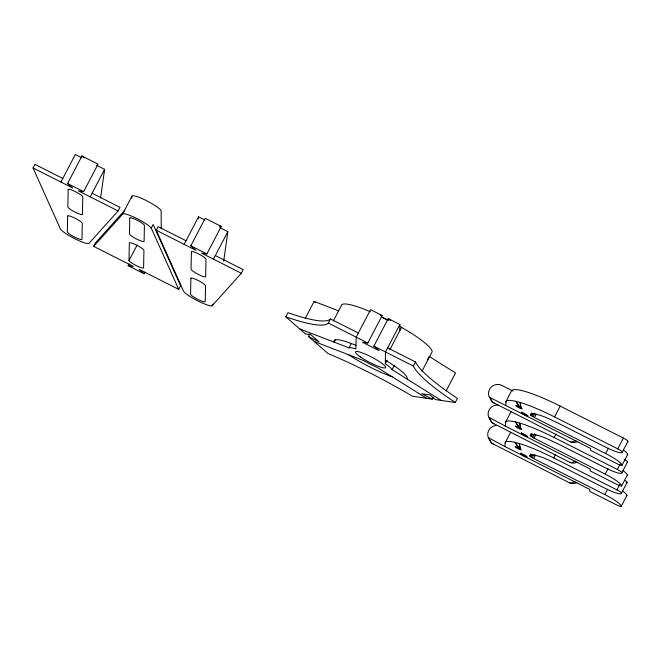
<?xml version="1.0" encoding="UTF-8"?>
<svg xmlns="http://www.w3.org/2000/svg" width="661" height="661" viewBox="0 0 661 661"><rect width="100%" height="100%" fill="white"/><g stroke="black" fill="none" stroke-linecap="round" stroke-linejoin="round"><path stroke-width="0.99" d="M441.168 400.426L392.064 369.631A24.713 4.082 27.6 0 0 385.322 363.765L385.495 351.974L399.864 324.485L388.238 318.61L373.87 346.1L379.158 350.694L362.451 342.249L367.805 343.034L382.174 315.545L370.557 309.67L356.188 337.16L355.899 348.892A24.713 4.082 27.6 0 0 349.058 347.884L299.664 328.856M131.812 198.341L131.853 196.367A16.475 2.718 27.6 0 1 146.568 200.704A16.475 2.718 27.6 0 1 161.16 211.181L161.267 228.987M399.74 330.797L399.864 324.485M622.703 491.09A18.533 3.057 27.6 0 1 626.892 495.51L621.241 506.309A5.148 0.851 27.6 0 1 616.647 504.946L589.786 491.363L589.819 489.471L504.946 446.555L505.301 442.283A54.739 9.031 27.6 0 1 515.035 442.349L519.257 443.49A54.739 9.031 27.6 0 1 553.744 457.949L616.936 489.9A5.148 0.851 27.6 0 1 621.497 493.164L627.149 482.365A5.148 0.851 27.6 0 0 624.876 480.39M623.1 470.657A18.533 3.057 27.6 0 1 627.289 475.077L621.646 485.876A5.148 0.851 27.6 0 1 617.043 484.505L590.182 470.921L590.223 469.029L505.343 426.114L505.698 421.85A54.739 9.031 27.6 0 1 515.44 421.916L519.653 423.048A54.739 9.031 27.6 0 1 554.141 437.508L617.341 469.467A5.148 0.851 27.6 0 1 621.902 472.731L627.545 461.923A5.148 0.851 27.6 0 0 624.174 459.296M623.505 450.058A18.533 3.057 27.6 0 1 627.694 454.479L622.051 465.278A5.148 0.851 27.6 0 1 617.448 463.906L590.587 450.323L590.62 448.431L505.748 405.515L506.103 401.252A54.739 9.031 27.6 0 1 515.844 401.318L520.058 402.45A54.739 9.031 27.6 0 1 554.546 416.909L617.746 448.869A5.148 0.851 27.6 0 1 622.307 452.124L627.95 441.325A5.148 0.851 27.6 0 0 623.389 438.069L560.189 406.11A54.739 9.031 27.6 0 0 511.746 390.444L505.814 401.962M100.621 197.912L104.62 169.34L96.432 165.2M198.25 218.865L198.531 216.825L204.91 220.047M223.699 261.235L227.847 231.647L219.65 227.5M622.051 465.278A18.533 3.057 27.6 0 0 613.862 458.156L612.326 457.222A18.533 3.057 27.6 0 0 605.625 453.537L534.468 417.554L530.866 415.199L530.684 414.397L531.312 413.96C540.872 413.918 549.572 419.363 558.124 423.114L605.749 447.2A18.533 3.057 27.6 0 0 612.466 450.29L614.003 450.909A18.533 3.057 27.6 0 0 622.307 452.124M621.646 485.876A18.533 3.057 27.6 0 0 613.458 478.762L611.921 477.82A18.533 3.057 27.6 0 0 605.22 474.135L534.063 438.152L530.461 435.797L530.279 434.996L530.907 434.558C540.467 434.517 549.175 439.962 557.719 443.713L605.352 467.798A18.533 3.057 27.6 0 0 612.061 470.896L613.598 471.508A18.533 3.057 27.6 0 0 621.902 472.731M621.241 506.309A18.533 3.057 27.6 0 0 613.061 499.195L611.524 498.254A18.533 3.057 27.6 0 0 604.823 494.568L533.667 458.594L530.056 456.239L529.882 455.437L530.51 454.999C540.062 454.958 548.77 460.403 557.322 464.154L604.947 488.231A18.533 3.057 27.6 0 0 611.656 491.33L613.201 491.949A18.533 3.057 27.6 0 0 621.497 493.164M92.11 193.26L119.988 207.356L118.104 210.958L88.814 243.537A16.475 2.718 27.6 0 1 74.619 238.621A16.475 2.718 27.6 0 1 60.506 229.218L33.05 167.952L34.934 164.349L62.803 178.445M60.919 182.048L75.313 154.517L81.683 157.739M33.05 167.952L72.76 188.03L67.579 183.527L81.964 155.996L98.043 164.126L83.65 191.649L78.403 190.88L118.104 210.958M90.235 196.862L104.62 169.34M93.664 246.371L95.548 242.769L124.838 210.19L122.954 213.792L93.664 246.371L133.373 266.449L128.118 265.681L129.052 263.904M124.326 210.76L131.853 196.367M128.994 260.599L129.341 242.818A8.238 1.363 27.6 0 1 137.1 245.405A8.238 1.363 27.6 0 1 143.933 250.387L143.594 267.796A8.238 1.363 27.6 0 1 136.695 265.829A8.238 1.363 27.6 0 1 128.994 260.599L137.083 245.132M178.718 289.378L151.27 228.103L153.145 224.509L180.602 285.775L178.718 289.378L139.017 269.3L144.197 273.803L145.123 272.026M215.337 255.567L243.207 269.663L241.331 273.266L212.041 305.845A16.475 2.718 27.6 0 1 197.837 300.929A16.475 2.718 27.6 0 1 183.725 291.526L156.269 230.251L158.153 226.657L186.03 240.753M184.146 244.347L198.531 216.825M156.269 230.251L195.978 250.329L190.798 245.826L205.191 218.304L221.261 226.434L206.876 253.956L201.622 253.188L241.331 273.266M213.453 259.17L227.847 231.647M212.041 305.845L212.974 304.043M309.835 333.838L308.447 336.49L319.089 341.877L310.794 334.664L305.432 333.879L285.825 316.826L287.981 312.703A121.996 20.136 27.6 0 0 330.467 318.941L358.345 333.037M305.167 318.495L314.099 301.424L338.68 310.877M285.825 316.826A121.996 20.136 27.6 0 0 328.31 323.064L330.467 318.941M333.318 320.982L341.25 305.795A51.104 8.436 27.6 0 1 364.145 309.158L370.433 311.794M335.557 339.498L334.169 342.158L333.954 341.63A41.189 6.8 27.6 0 1 353.908 344.497L356.023 345.364M349.058 347.884L351.379 343.456M389.874 349.669L401.541 327.369M385.322 363.765L387.172 360.22M392.064 369.631L394.377 365.194M415.521 361.947A121.996 20.136 27.6 0 0 457.42 398.376L455.264 402.499A121.996 20.136 27.6 0 1 413.365 366.07L415.521 361.947L387.652 347.851M427.312 360.014L429.187 356.419L455.536 372.944L446.142 390.915M421.892 371.416L432.17 351.759A51.104 8.436 27.6 0 0 409.597 332.136L399.376 326.088M308.447 336.49L328.054 353.544A121.996 20.136 27.6 0 1 412.439 396.212L432.327 399.128L433.252 397.36M505.409 422.561L511.06 411.762M505.012 443.002L510.656 432.203M530.585 414.844L531.527 413.042M530.866 415.199L531.808 413.398M531.75 415.926L533.163 413.232M533.088 416.794L534.972 413.191M534.468 417.554L536.352 413.951M530.188 435.442L531.13 433.641M530.461 435.797L531.403 434.004M531.345 436.533L532.758 433.831M532.683 437.392L534.567 433.79M534.063 438.152L535.947 434.55M529.783 455.883L530.725 454.082M530.056 456.239L530.998 454.438M530.948 456.966L532.361 454.264M532.287 457.825L534.162 454.231M554.546 416.909L560.189 406.11M533.667 458.594L535.55 454.991M554.141 437.508L556.025 433.913M553.744 457.949L555.628 454.347M605.625 453.537L608.451 448.133M617.746 448.869L623.389 438.069M605.22 474.135L608.046 468.732M617.341 469.467L620.167 464.063M604.823 494.568L607.649 489.173M616.936 489.9L619.762 484.505M406.887 378.927L407.126 378.571A41.189 6.8 27.6 0 0 387.172 361.286L385.33 360.187M521.777 412.629L522.083 413.282A3.536 0.587 27.6 0 0 527.528 416.042L527.85 416.042A3.536 0.587 27.6 0 0 526.032 414.34A3.536 0.587 27.6 0 0 522.091 412.629L521.802 411.935L521.934 412.629M521.372 433.228L521.678 433.88A3.536 0.587 27.6 0 0 527.131 436.64L527.445 436.64A3.536 0.587 27.6 0 0 525.627 434.946A3.536 0.587 27.6 0 0 521.686 433.228L521.405 432.534L521.529 433.228M520.975 453.669L521.281 454.322A3.536 0.587 27.6 0 0 526.726 457.073L527.048 457.073A3.536 0.587 27.6 0 0 525.222 455.379A3.536 0.587 27.6 0 0 521.289 453.669L521 452.967L521.132 453.669M575.979 440.532L571.715 442.126L570.22 441.746L492.767 402.309A7.932 7.792 1.1 0 1 490.561 399.095M575.582 461.13L571.311 462.725L569.823 462.345L492.362 422.908A7.932 7.792 1.1 0 1 489.735 417.785M575.177 481.563L570.906 483.166L569.418 482.786L491.966 443.349A7.932 7.792 1.1 0 1 489.33 438.226M219.51 226.178L221.261 226.434M380.389 315.28L382.174 315.545M455.264 402.499L435.376 399.583L430.088 394.981L421.677 393.749L432.327 399.128M392.13 376.762L390.494 376.183A41.189 6.8 27.6 0 1 350.586 356.039L348.719 354.808M314.157 341.456L363.666 360.584A24.713 4.082 27.6 0 0 377.249 367.458L426.535 398.277M381.463 316.793L388.701 320.354M381.215 316.983L387.371 320.098M513.035 391.072L503.004 386.007A9.271 9.114 1.1 0 0 489.041 396.567L492.197 401.64L494.263 403.309M67.579 183.527L83.65 191.649M190.798 245.826L206.876 253.956M328.31 323.064L367.805 343.034M373.87 346.1L413.365 366.07M128.118 265.681L144.197 273.803M489.371 397.211L505.748 405.515M498.27 405.053A9.271 9.114 1.1 0 0 488.644 417.174L505.343 426.114M497.873 425.494A9.271 9.114 1.1 0 0 488.239 437.607L504.946 446.555M521.19 407.812L518.968 406.498A3.536 0.587 27.6 0 0 515.91 405.78L516.224 406.094A3.536 0.587 27.6 0 0 520.513 408.506L521.992 408.853A3.536 0.587 27.6 0 0 521.686 408.201L521.116 407.721L520.058 402.45L521.025 407.705M520.785 428.411L518.563 427.097A3.536 0.587 27.6 0 0 515.506 426.378L515.82 426.692A3.536 0.587 27.6 0 0 520.116 429.105L521.587 429.452A3.536 0.587 27.6 0 0 521.281 428.799L520.711 428.32L519.653 423.048L520.628 428.303M520.389 448.852L518.166 447.53A3.536 0.587 27.6 0 0 515.109 446.811L515.415 447.133A3.536 0.587 27.6 0 0 519.711 449.546L521.19 449.893A3.536 0.587 27.6 0 0 520.885 449.24L520.306 448.761L519.257 443.49L520.224 448.745M493.858 423.916L491.792 422.239L488.975 417.818M493.461 444.349L491.396 442.672L488.57 438.251M388.238 318.61L390.511 320.585M314.099 301.424L315.52 302.664M81.964 155.996L84.187 157.929M519.678 406.87L515.844 401.318L519.579 406.821M519.273 427.477L515.44 421.916L519.174 427.419M518.868 447.91L515.035 442.349L518.778 447.861M576.896 482.497A7.932 7.8 1.1 0 1 569.418 482.786M626.892 495.51A5.148 0.851 27.6 0 1 626.264 495.676M627.149 482.365A18.533 3.057 27.6 0 1 626.322 483.009M577.293 462.064A7.932 7.8 1.1 0 1 569.823 462.345M627.289 475.077A5.148 0.851 27.6 0 1 627.132 475.242M627.545 461.923A18.533 3.057 27.6 0 1 627.173 462.452M122.954 213.792A16.475 2.718 27.6 0 1 137.157 218.7A16.475 2.718 27.6 0 1 151.27 228.103M577.697 441.457A7.932 7.8 1.1 0 1 570.22 441.746M627.694 454.479A5.148 0.851 27.6 0 1 627.066 454.636M627.95 441.325A18.533 3.057 27.6 0 1 627.124 441.969M67.662 216.023L67.348 231.887A8.238 1.363 27.6 0 0 74.643 237.109A8.238 1.363 27.6 0 0 82.005 239.299L82.311 223.426A8.238 1.363 27.6 0 0 75.015 218.213A8.238 1.363 27.6 0 0 67.662 216.023M68.174 189.533L67.835 206.934A8.238 1.363 27.6 0 0 74.676 211.925A8.238 1.363 27.6 0 0 82.427 214.511L82.774 196.722A8.238 1.363 27.6 0 0 75.073 191.492A8.238 1.363 27.6 0 0 68.174 189.533M129.771 218.023L129.457 233.895A8.238 1.363 27.6 0 0 136.753 239.117A8.238 1.363 27.6 0 0 144.115 241.306L144.42 225.434A8.238 1.363 27.6 0 0 137.124 220.22A8.238 1.363 27.6 0 0 129.771 218.023M190.88 278.322L190.566 294.195A8.238 1.363 27.6 0 0 197.87 299.416A8.238 1.363 27.6 0 0 205.224 301.606L205.538 285.734A8.238 1.363 27.6 0 0 198.234 280.512A8.238 1.363 27.6 0 0 190.88 278.322M191.401 251.841L191.062 269.242A8.238 1.363 27.6 0 0 197.895 274.224A8.238 1.363 27.6 0 0 205.654 276.81L206.001 259.029A8.238 1.363 27.6 0 0 198.292 253.799A8.238 1.363 27.6 0 0 191.401 251.841M360.518 357.006A17.021 2.809 27.6 0 0 385.38 367.822A17.021 2.809 27.6 0 0 365.731 354.279A17.021 2.809 27.6 0 0 360.518 357.006"/></g></svg>
